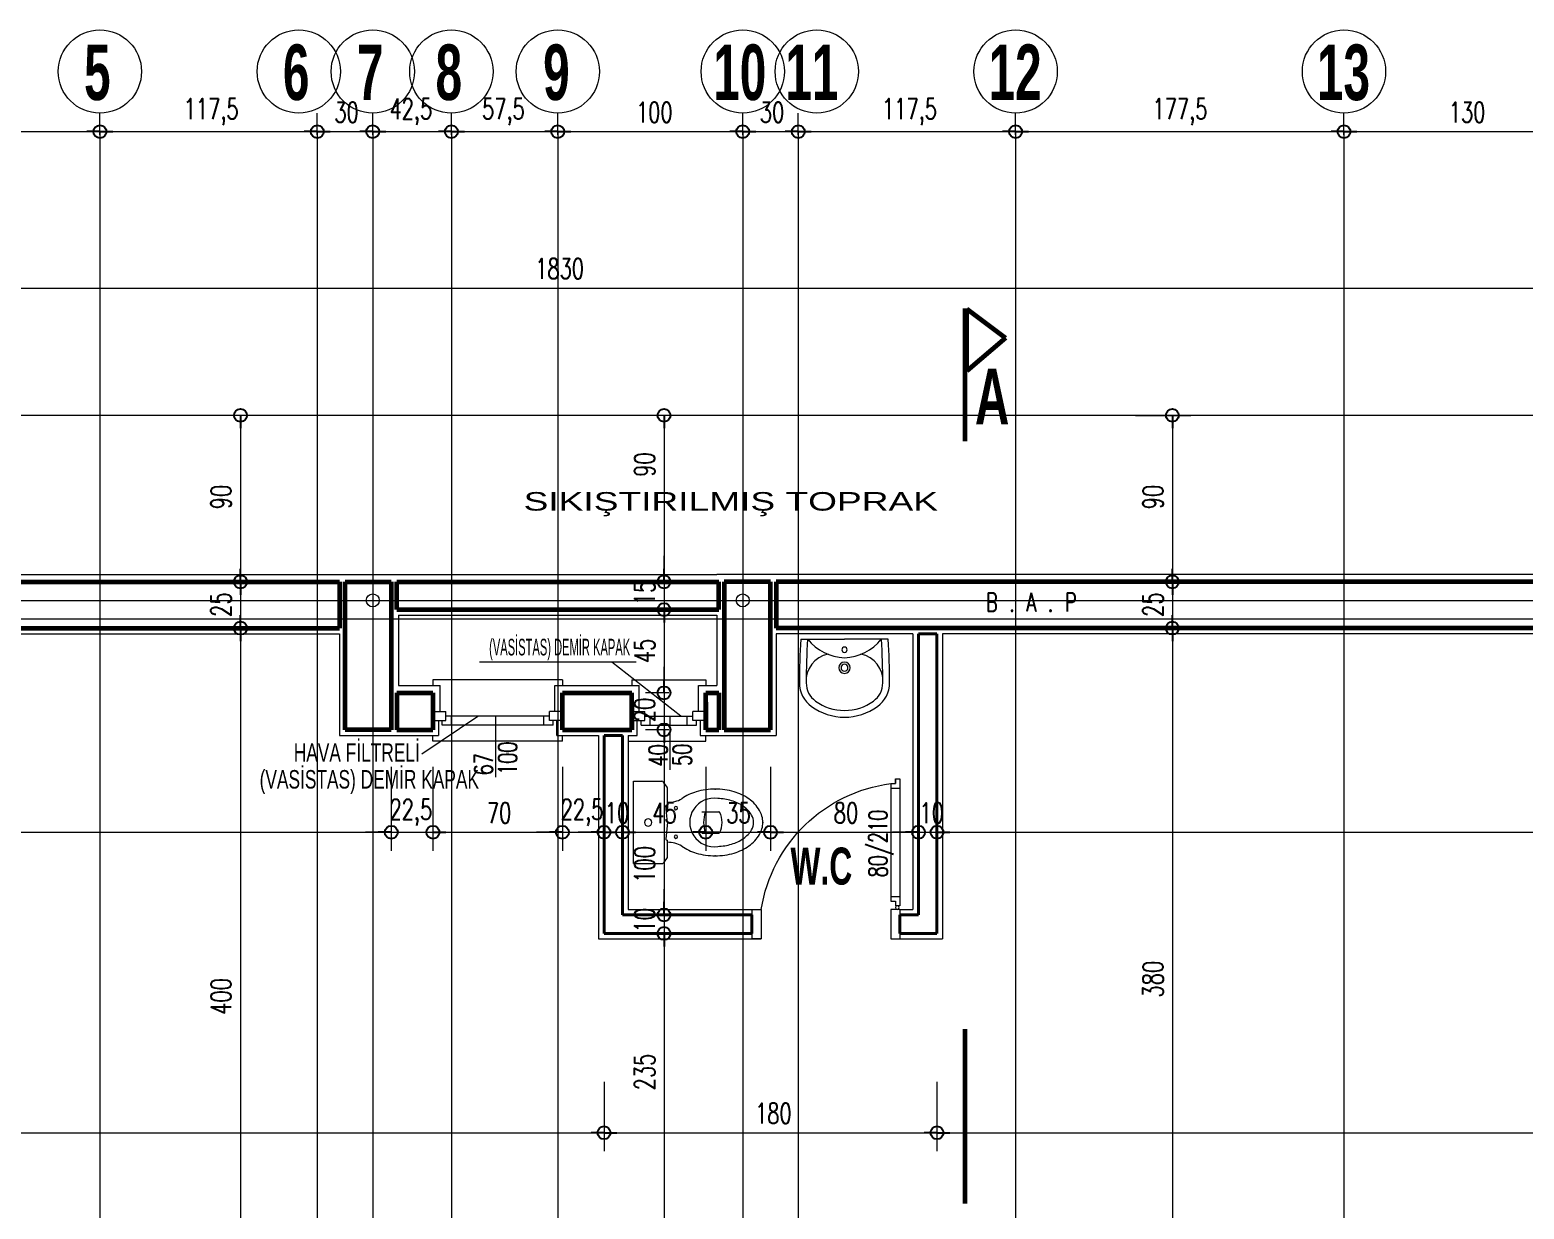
# Model space of a CAD drawing. Header units: millimetres. Extents: x 2016.56 to 2021.8, y 13721.83 to 13722.48.
# Drawn here: x 2016.7466 to 2016.9081, y 13722.27 to 13722.3975 of the extents above; entities that cross this region are included whole.
import ezdxf

# ---------------------------------------------------------------- set-up
doc = ezdxf.new("R2010")
doc.units = ezdxf.units.MM
doc.linetypes.add('ACAD_ISO04W100', pattern=[30, 24, -3, 0, -3])
doc.layers.get('0').update_dxf_attribs({"lineweight": 20})
for name, color, linetype, lineweight in [('aks', 1, 'Continuous', 9), ('AKS  NO', 5, 'Continuous', 60), ('DH', 7, 'Continuous', 20), ('DIMH', 7, 'Continuous', 20), ('DUVAR', 4, 'Continuous', 40), ('DV', 7, 'Continuous', 20), ('kesit', 5, 'Continuous', 60), ('kolon', 5, 'Continuous', 60), ('PENCERE', 3, 'Continuous', 13), ('SIVA', 7, 'Continuous', 20), ('TEXT', 7, 'Continuous', 20)]:
    doc.layers.add(name, color=color, linetype=linetype, lineweight=lineweight)
doc.styles.get("Standard").update_dxf_attribs({"font": 'txt.shx', "width": 0.7, "height": 11})
doc.styles.add('style1', font='swisscbo.ttf', dxfattribs={"width": 0.75, "height": 11})
doc.styles.add('style3', font='GOTHIC.TTF', dxfattribs={"width": 0.7, "height": 11})

msp = doc.modelspace()

# ---------------------------------------------------------------- linework, layer by layer
at = {"color": 0, "lineweight": -2}
for p, q in [((2016.754168802109, 13722.38645173834), (2016.752768802109, 13722.38645173834)), ((2016.754168802109, 13722.38645173834), (2016.755568802109, 13722.38645173834)), ((2016.777668802109, 13722.38645173834), (2016.776268802109, 13722.38645173834)), ((2016.777668802109, 13722.38645173834), (2016.779068802109, 13722.38645173834)), ((2016.783668802109, 13722.38645173834), (2016.782268802109, 13722.38645173834)), ((2016.783668802109, 13722.38645173834), (2016.785068802109, 13722.38645173834)), ((2016.792168802109, 13722.38645173834), (2016.790768802109, 13722.38645173834)), ((2016.792168802109, 13722.38645173834), (2016.793568802109, 13722.38645173834)), ((2016.803668802109, 13722.38645173834), (2016.802268802109, 13722.38645173834)), ((2016.803668802109, 13722.38645173834), (2016.805068802109, 13722.38645173834)), ((2016.823668802109, 13722.38645173834), (2016.822268802109, 13722.38645173834)), ((2016.823668802109, 13722.38645173834), (2016.825068802109, 13722.38645173834)), ((2016.829668802109, 13722.38645173834), (2016.828268802109, 13722.38645173834)), ((2016.829668802109, 13722.38645173834), (2016.831068802109, 13722.38645173834)), ((2016.853168802109, 13722.38645173834), (2016.851768802109, 13722.38645173834)), ((2016.853168802109, 13722.38645173834), (2016.854568802109, 13722.38645173834)), ((2016.888668802109, 13722.38645173834), (2016.887268802109, 13722.38645173834)), ((2016.888668802109, 13722.38645173834), (2016.890068802109, 13722.38645173834)), ((2016.769370328004, 13722.35578914312), (2016.769370328004, 13722.35438914312)), ((2016.815155525457, 13722.35578914312), (2016.815155525457, 13722.35438914312)), ((2016.870113569193, 13722.35578914312), (2016.870113569193, 13722.35438914312)), ((2016.769370328004, 13722.33778914312), (2016.769370328004, 13722.33918914312)), ((2016.815155525457, 13722.33778914312), (2016.815155525457, 13722.33918914312)), ((2016.815155525457, 13722.33778914312), (2016.815155525457, 13722.33918914312)), ((2016.870113569193, 13722.33778914312), (2016.870113569193, 13722.33918914312)), ((2016.769370328004, 13722.33778914312), (2016.769370328004, 13722.33638914312)), ((2016.870113569193, 13722.33778914312), (2016.870113569193, 13722.33638914312)), ((2016.769370328004, 13722.33278914312), (2016.769370328004, 13722.33418914312)), ((2016.815155525457, 13722.33478914312), (2016.815155525457, 13722.33338914312)), ((2016.815155525457, 13722.33478914312), (2016.815155525457, 13722.33338914312)), ((2016.870113569193, 13722.33278914312), (2016.870113569193, 13722.33418914312)), ((2016.769370328004, 13722.33278914312), (2016.769370328004, 13722.33138914312)), ((2016.870113569193, 13722.33278914312), (2016.870113569193, 13722.33138914312)), ((2016.815155525457, 13722.32578914312), (2016.815155525457, 13722.32718914312)), ((2016.815155525457, 13722.32578914312), (2016.815155525457, 13722.32718914312)), ((2016.815155525457, 13722.32178914312), (2016.815155525457, 13722.32038914312)), ((2016.815155525457, 13722.32178914312), (2016.815155525457, 13722.32038914312)), ((2016.785668802109, 13722.31072342026), (2016.784268802109, 13722.31072342026)), ((2016.785668802109, 13722.31072342026), (2016.784268802109, 13722.31072342026)), ((2016.790168802109, 13722.31072342026), (2016.791568802109, 13722.31072342026)), ((2016.790168802109, 13722.31072342026), (2016.791568802109, 13722.31072342026)), ((2016.804168802109, 13722.31072342026), (2016.802768802109, 13722.31072342026)), ((2016.804168802109, 13722.31072342026), (2016.802768802109, 13722.31072342026)), ((2016.808668802109, 13722.31072342026), (2016.807268802109, 13722.31072342026)), ((2016.808668802109, 13722.31072342026), (2016.810068802109, 13722.31072342026)), ((2016.810668802109, 13722.31072342026), (2016.812068802109, 13722.31072342026)), ((2016.810668802109, 13722.31072342026), (2016.812068802109, 13722.31072342026)), ((2016.819668802109, 13722.31072342026), (2016.818268802109, 13722.31072342026)), ((2016.819668802109, 13722.31072342026), (2016.821068802109, 13722.31072342026)), ((2016.826668802109, 13722.31072342026), (2016.825268802109, 13722.31072342026)), ((2016.826668802109, 13722.31072342026), (2016.828068802109, 13722.31072342026)), ((2016.842668802109, 13722.31072342026), (2016.841268802109, 13722.31072342026)), ((2016.842668802109, 13722.31072342026), (2016.841268802109, 13722.31072342026)), ((2016.844668802109, 13722.31072342026), (2016.846068802109, 13722.31072342026)), ((2016.844668802109, 13722.31072342026), (2016.846068802109, 13722.31072342026)), ((2016.815155525457, 13722.30178914312), (2016.815155525457, 13722.30318914312)), ((2016.815155525457, 13722.30178914312), (2016.815155525457, 13722.30318914312)), ((2016.815155525457, 13722.29978914312), (2016.815155525457, 13722.29838914312)), ((2016.815155525457, 13722.29978914312), (2016.815155525457, 13722.29838914312)), ((2016.808668802109, 13722.2782476443), (2016.807268802109, 13722.2782476443)), ((2016.808668802109, 13722.2782476443), (2016.810068802109, 13722.2782476443)), ((2016.844668802109, 13722.2782476443), (2016.843268802109, 13722.2782476443)), ((2016.844668802109, 13722.2782476443), (2016.846068802109, 13722.2782476443))]:
    msp.add_line(p, q, dxfattribs=at)
for p, q in [((2017.004668802109, 13722.35578914312), (2016.602668802109, 13722.35578914312)), ((2016.812138139633, 13722.32909739228), (2016.79522373577, 13722.32909739228)), ((2016.81698918025, 13722.32328914312), (2016.809498889601, 13722.32909739228)), ((2016.78896892399, 13722.31920231473), (2016.795012482744, 13722.32328914312))]:
    msp.add_line(p, q)
for centre in [(2016.754168802109, 13722.39295173834), (2016.754168802109, 13722.39295173834), (2016.775668802109, 13722.39295173834), (2016.775668802109, 13722.39295173834), (2016.783668802109, 13722.39295173834), (2016.783668802109, 13722.39295173834), (2016.792168802109, 13722.39295173834), (2016.792168802109, 13722.39295173834), (2016.803668802109, 13722.39295173834), (2016.803668802109, 13722.39295173834), (2016.823668802109, 13722.39295173834), (2016.823668802109, 13722.39295173834), (2016.831668802109, 13722.39295173834), (2016.831668802109, 13722.39295173834), (2016.853168802109, 13722.39295173834), (2016.853168802109, 13722.39295173834), (2016.888668802109, 13722.39295173834), (2016.888668802109, 13722.39295173834)]:
    msp.add_circle(centre, 0.004500000000000001)
for centre in [(2016.754168802109, 13722.38645173834), (2016.754168802109, 13722.38645173834), (2016.777668802109, 13722.38645173834), (2016.777668802109, 13722.38645173834), (2016.783668802109, 13722.38645173834), (2016.783668802109, 13722.38645173834), (2016.792168802109, 13722.38645173834), (2016.792168802109, 13722.38645173834), (2016.803668802109, 13722.38645173834), (2016.803668802109, 13722.38645173834), (2016.823668802109, 13722.38645173834), (2016.823668802109, 13722.38645173834), (2016.829668802109, 13722.38645173834), (2016.829668802109, 13722.38645173834), (2016.853168802109, 13722.38645173834), (2016.853168802109, 13722.38645173834), (2016.888668802109, 13722.38645173834), (2016.888668802109, 13722.38645173834), (2016.769370328004, 13722.35578914312), (2016.815155525457, 13722.35578914312), (2016.870113569193, 13722.35578914312), (2016.769370328004, 13722.33778914312), (2016.769370328004, 13722.33778914312), (2016.815155525457, 13722.33778914312), (2016.815155525457, 13722.33778914312), (2016.870113569193, 13722.33778914312), (2016.870113569193, 13722.33778914312), (2016.815155525457, 13722.33478914312), (2016.815155525457, 13722.33478914312), (2016.769370328004, 13722.33278914312), (2016.769370328004, 13722.33278914312), (2016.870113569193, 13722.33278914312), (2016.870113569193, 13722.33278914312), (2016.815155525457, 13722.32578914312), (2016.815155525457, 13722.32578914312), (2016.815155525457, 13722.32178914312), (2016.815155525457, 13722.32178914312), (2016.785668802109, 13722.31072342026), (2016.785668802109, 13722.31072342026), (2016.790168802109, 13722.31072342026), (2016.790168802109, 13722.31072342026), (2016.804168802109, 13722.31072342026), (2016.804168802109, 13722.31072342026), (2016.808668802109, 13722.31072342026), (2016.808668802109, 13722.31072342026), (2016.810668802109, 13722.31072342026), (2016.810668802109, 13722.31072342026), (2016.819668802109, 13722.31072342026), (2016.819668802109, 13722.31072342026), (2016.826668802109, 13722.31072342026), (2016.826668802109, 13722.31072342026), (2016.842668802109, 13722.31072342026), (2016.842668802109, 13722.31072342026), (2016.844668802109, 13722.31072342026), (2016.844668802109, 13722.31072342026), (2016.815155525457, 13722.30178914312), (2016.815155525457, 13722.30178914312), (2016.815155525457, 13722.29978914312), (2016.815155525457, 13722.29978914312), (2016.808668802109, 13722.2782476443), (2016.808668802109, 13722.2782476443), (2016.844668802109, 13722.2782476443), (2016.844668802109, 13722.2782476443)]:
    msp.add_circle(centre, 0.0007, dxfattribs=at)
at = {"layer": 'aks', "linetype": 'ACAD_ISO04W100', "ltscale": 2}
for p, q in [((2016.754168802109, 13722.38645173834), (2016.754168802109, 13721.98238660583)), ((2016.754168802109, 13722.38645173834), (2016.754168802109, 13721.98238660583)), ((2016.777668802109, 13722.38645173834), (2016.777668802109, 13721.98238660583)), ((2016.783668802109, 13722.38645173834), (2016.783668802109, 13721.98238660583)), ((2016.783668802109, 13722.38645173834), (2016.783668802109, 13721.98238660583)), ((2016.792168802109, 13722.38645173834), (2016.792168802109, 13721.98238660583)), ((2016.792168802109, 13722.38645173834), (2016.792168802109, 13721.98238660583)), ((2016.803668802109, 13722.38645173834), (2016.803668802109, 13721.98238660583)), ((2016.803668802109, 13722.38645173834), (2016.803668802109, 13721.98238660583)), ((2016.823668802109, 13722.38645173834), (2016.823668802109, 13721.98238660583)), ((2016.823668802109, 13722.38645173834), (2016.823668802109, 13721.98238660583)), ((2016.829668802109, 13722.38645173834), (2016.829668802109, 13721.98238660583)), ((2016.853168802109, 13722.38645173834), (2016.853168802109, 13721.98238660583)), ((2016.853168802109, 13722.38645173834), (2016.853168802109, 13721.98238660583)), ((2016.888668802109, 13722.38645173834), (2016.888668802109, 13721.98238660583)), ((2016.888668802109, 13722.38645173834), (2016.888668802109, 13721.98238660583)), ((2016.571649031596, 13722.33578914312), (2017.055688572622, 13722.33578914312)), ((2016.571649031596, 13722.33378914312), (2017.055688572622, 13722.33378914312)), ((2016.695268802109, 13722.33378914312), (2017.055688572622, 13722.33378914312))]:
    msp.add_line(p, q, dxfattribs=at)
at = {"layer": 'aks'}
for centre in [(2016.783668802109, 13722.33578914312), (2016.783668802109, 13722.33578914312), (2016.823668802109, 13722.33578914312), (2016.823668802109, 13722.33578914312)]:
    msp.add_circle(centre, 0.0007, dxfattribs=at)
at = {"layer": 'AKS  NO'}
for p, q in [((2016.804168802109, 13722.32178914312), (2016.804168802109, 13722.32578914312)), ((2016.811668802109, 13722.32478914312), (2016.811668802109, 13722.32178914312)), ((2016.819668802109, 13722.32178914312), (2016.819668802109, 13722.32478914312)), ((2016.819668802109, 13722.32178914312), (2016.819668802109, 13722.32478914312)), ((2016.819668802109, 13722.32478914312), (2016.819668802109, 13722.32178914312))]:
    msp.add_line(p, q, dxfattribs=at)
at = {"layer": 'DH', "lineweight": 20}
for p, q in [((2016.785668802109, 13722.31778914312), (2016.785668802109, 13722.30872342026)), ((2016.785668802109, 13722.31778914312), (2016.785668802109, 13722.30872342026)), ((2016.790168802109, 13722.31778914312), (2016.790168802109, 13722.30872342026)), ((2016.790168802109, 13722.31778914312), (2016.790168802109, 13722.30872342026)), ((2016.804168802109, 13722.31778914312), (2016.804168802109, 13722.30872342026)), ((2016.804168802109, 13722.31778914312), (2016.804168802109, 13722.30872342026)), ((2016.819668802109, 13722.31778914312), (2016.819668802109, 13722.30872342026)), ((2016.819668802109, 13722.31778914312), (2016.819668802109, 13722.30872342026)), ((2016.826668802109, 13722.31778914312), (2016.826668802109, 13722.30872342026)), ((2016.826668802109, 13722.31778914312), (2016.826668802109, 13722.30872342026)), ((2016.808668802109, 13722.31122979184), (2016.808668802109, 13722.30872342026)), ((2016.808668802109, 13722.31122979184), (2016.808668802109, 13722.30872342026)), ((2016.810668802109, 13722.31161319389), (2016.810668802109, 13722.30872342026)), ((2016.810668802109, 13722.31161319389), (2016.810668802109, 13722.30872342026)), ((2016.842668802109, 13722.31160201439), (2016.842668802109, 13722.30872342026)), ((2016.842668802109, 13722.31160201439), (2016.842668802109, 13722.30872342026)), ((2016.844668802109, 13722.31198914312), (2016.844668802109, 13722.30872342026)), ((2016.844668802109, 13722.31198914312), (2016.844668802109, 13722.30872342026)), ((2016.808668802109, 13722.28375177103), (2016.808668802109, 13722.2762476443)), ((2016.808668802109, 13722.28375177103), (2016.808668802109, 13722.2762476443)), ((2016.844668802109, 13722.28375177103), (2016.844668802109, 13722.2762476443)), ((2016.844668802109, 13722.28375177103), (2016.844668802109, 13722.2762476443))]:
    msp.add_line(p, q, dxfattribs=at)
at = {"layer": 'DH'}
for p, q in [((2016.627068802109, 13722.31072342026), (2016.784268802109, 13722.31072342026)), ((2016.784268802109, 13722.31072342026), (2016.782868802109, 13722.31072342026)), ((2016.785668802109, 13722.31072342026), (2016.790168802109, 13722.31072342026)), ((2016.791568802109, 13722.31072342026), (2016.792968802109, 13722.31072342026)), ((2016.791568802109, 13722.31072342026), (2016.802768802109, 13722.31072342026)), ((2016.802768802109, 13722.31072342026), (2016.801368802109, 13722.31072342026)), ((2016.804168802109, 13722.31072342026), (2016.808668802109, 13722.31072342026)), ((2016.807268802109, 13722.31072342026), (2016.805868802109, 13722.31072342026)), ((2016.808668802109, 13722.31072342026), (2016.810668802109, 13722.31072342026)), ((2016.810068802109, 13722.31072342026), (2016.811468802109, 13722.31072342026)), ((2016.812068802109, 13722.31072342026), (2016.813468802109, 13722.31072342026)), ((2016.812068802109, 13722.31072342026), (2016.818268802109, 13722.31072342026)), ((2016.821068802109, 13722.31072342026), (2016.825268802109, 13722.31072342026)), ((2016.828068802109, 13722.31072342026), (2016.841268802109, 13722.31072342026)), ((2016.841268802109, 13722.31072342026), (2016.839868802109, 13722.31072342026)), ((2016.842668802109, 13722.31072342026), (2016.844668802109, 13722.31072342026)), ((2016.846068802109, 13722.31072342026), (2016.847468802109, 13722.31072342026)), ((2016.846068802109, 13722.31072342026), (2016.980268802109, 13722.31072342026)), ((2016.627068802109, 13722.2782476443), (2016.807268802109, 13722.2782476443)), ((2016.810068802109, 13722.2782476443), (2016.843268802109, 13722.2782476443)), ((2016.846068802109, 13722.2782476443), (2016.980268802109, 13722.2782476443))]:
    msp.add_line(p, q, dxfattribs=at)
at = {"layer": 'DIMH', "lineweight": 20}
for p, q in [((2016.754168802109, 13722.38610813594), (2016.754168802109, 13722.38845173834)), ((2016.754168802109, 13722.38610813594), (2016.754168802109, 13722.38845173834)), ((2016.777668802109, 13722.38610813594), (2016.777668802109, 13722.38845173834)), ((2016.777668802109, 13722.38610813594), (2016.777668802109, 13722.38845173834)), ((2016.783668802109, 13722.38610813594), (2016.783668802109, 13722.38845173834)), ((2016.783668802109, 13722.38610813594), (2016.783668802109, 13722.38845173834)), ((2016.792168802109, 13722.38610813594), (2016.792168802109, 13722.38845173834)), ((2016.792168802109, 13722.38610813594), (2016.792168802109, 13722.38845173834)), ((2016.803668802109, 13722.38610813594), (2016.803668802109, 13722.38845173834)), ((2016.803668802109, 13722.38610813594), (2016.803668802109, 13722.38845173834)), ((2016.823668802109, 13722.38610813594), (2016.823668802109, 13722.38845173834)), ((2016.823668802109, 13722.38610813594), (2016.823668802109, 13722.38845173834)), ((2016.829668802109, 13722.38610813594), (2016.829668802109, 13722.38845173834)), ((2016.829668802109, 13722.38610813594), (2016.829668802109, 13722.38845173834)), ((2016.853168802109, 13722.38610813594), (2016.853168802109, 13722.38845173834)), ((2016.853168802109, 13722.38610813594), (2016.853168802109, 13722.38845173834)), ((2016.888668802109, 13722.38610813594), (2016.888668802109, 13722.38845173834)), ((2016.888668802109, 13722.38610813594), (2016.888668802109, 13722.38845173834))]:
    msp.add_line(p, q, dxfattribs=at)
at = {"layer": 'DIMH'}
for p, q in [((2016.720068802109, 13722.38645173834), (2016.752768802109, 13722.38645173834)), ((2016.755568802109, 13722.38645173834), (2016.776268802109, 13722.38645173834)), ((2016.779068802109, 13722.38645173834), (2016.782268802109, 13722.38645173834)), ((2016.785068802109, 13722.38645173834), (2016.790768802109, 13722.38645173834)), ((2016.793568802109, 13722.38645173834), (2016.802268802109, 13722.38645173834)), ((2016.805068802109, 13722.38645173834), (2016.822268802109, 13722.38645173834)), ((2016.825068802109, 13722.38645173834), (2016.828268802109, 13722.38645173834)), ((2016.831068802109, 13722.38645173834), (2016.851768802109, 13722.38645173834)), ((2016.854568802109, 13722.38645173834), (2016.887268802109, 13722.38645173834)), ((2016.890068802109, 13722.38645173834), (2016.913268802109, 13722.38645173834)), ((2016.622068802109, 13722.36954766789), (2016.985268802109, 13722.36954766789))]:
    msp.add_line(p, q, dxfattribs=at)
at = {"layer": 'DUVAR'}
for p, q in [((2016.844668802109, 13722.33218914312), (2016.842668802109, 13722.33218914312)), ((2016.842668802109, 13722.33218914312), (2016.842668802109, 13722.30178914312)), ((2016.844668802109, 13722.33218914312), (2016.844668802109, 13722.29978914312)), ((2016.808668802109, 13722.32118914312), (2016.810668802109, 13722.32118914312)), ((2016.808668802109, 13722.32118914312), (2016.808668802109, 13722.29978914312)), ((2016.810668802109, 13722.32118914312), (2016.810668802109, 13722.30178914312)), ((2016.810668802109, 13722.30178914312), (2016.824668802109, 13722.30178914312)), ((2016.824668802109, 13722.29978914312), (2016.824668802109, 13722.30178914312)), ((2016.840668802109, 13722.30178914312), (2016.842668802109, 13722.30178914312)), ((2016.840668802109, 13722.29978914312), (2016.840668802109, 13722.30178914312)), ((2016.808668802109, 13722.29978914312), (2016.824668802109, 13722.29978914312)), ((2016.840668802109, 13722.29978914312), (2016.844668802109, 13722.29978914312))]:
    msp.add_line(p, q, dxfattribs=at)
at = {"layer": 'DV', "lineweight": 20}
for p, q in [((2016.769885924768, 13722.35578914312), (2016.767370328004, 13722.35578914312)), ((2016.814065550677, 13722.35578914312), (2016.813155525457, 13722.35578914312)), ((2016.866120037957, 13722.35578914312), (2016.872113569193, 13722.35578914312)), ((2016.769885924768, 13722.33778914312), (2016.767370328004, 13722.33778914312)), ((2016.769885924768, 13722.33778914312), (2016.767370328004, 13722.33778914312)), ((2016.815743552622, 13722.33778914312), (2016.813155525457, 13722.33778914312)), ((2016.815743552622, 13722.33778914312), (2016.813155525457, 13722.33778914312)), ((2016.866120037957, 13722.33778914312), (2016.872113569193, 13722.33778914312)), ((2016.866120037957, 13722.33778914312), (2016.872113569193, 13722.33778914312)), ((2016.815562011845, 13722.33478914312), (2016.813155525457, 13722.33478914312)), ((2016.815562011845, 13722.33478914312), (2016.813155525457, 13722.33478914312)), ((2016.769948855185, 13722.33278914312), (2016.767370328004, 13722.33278914312)), ((2016.769948855185, 13722.33278914312), (2016.767370328004, 13722.33278914312)), ((2016.866120037957, 13722.33278914312), (2016.872113569193, 13722.33278914312)), ((2016.866120037957, 13722.33278914312), (2016.872113569193, 13722.33278914312)), ((2016.815668802109, 13722.32578914312), (2016.813155525457, 13722.32578914312)), ((2016.815668802109, 13722.32578914312), (2016.813155525457, 13722.32578914312)), ((2016.815668802109, 13722.32178914312), (2016.813155525457, 13722.32178914312)), ((2016.815668802109, 13722.32178914312), (2016.813155525457, 13722.32178914312)), ((2016.816471481871, 13722.30178914312), (2016.813155525457, 13722.30178914312)), ((2016.816471481871, 13722.30178914312), (2016.813155525457, 13722.30178914312)), ((2016.816971950659, 13722.29978914312), (2016.813155525457, 13722.29978914312)), ((2016.816971950659, 13722.29978914312), (2016.813155525457, 13722.29978914312))]:
    msp.add_line(p, q, dxfattribs=at)
at = {"layer": 'DV'}
for p, q in [((2016.769370328004, 13722.35438914312), (2016.769370328004, 13722.33918914312)), ((2016.815155525457, 13722.35438914312), (2016.815155525457, 13722.33918914312)), ((2016.870113569193, 13722.35438914312), (2016.870113569193, 13722.33918914312)), ((2016.815155525457, 13722.33918914312), (2016.815155525457, 13722.34058914312)), ((2016.815155525457, 13722.33778914312), (2016.815155525457, 13722.33478914312)), ((2016.769370328004, 13722.33638914312), (2016.769370328004, 13722.33418914312)), ((2016.870113569193, 13722.33638914312), (2016.870113569193, 13722.33418914312)), ((2016.815155525457, 13722.33338914312), (2016.815155525457, 13722.33198914312)), ((2016.815155525457, 13722.33338914312), (2016.815155525457, 13722.32718914312)), ((2016.769370328004, 13722.33138914312), (2016.769370328004, 13722.25418914312)), ((2016.870113569193, 13722.33138914312), (2016.870113569193, 13722.25818914312)), ((2016.815155525457, 13722.32718914312), (2016.815155525457, 13722.32858914312)), ((2016.815155525457, 13722.32578914312), (2016.815155525457, 13722.32178914312)), ((2016.815155525457, 13722.32038914312), (2016.815155525457, 13722.31898914312)), ((2016.815155525457, 13722.32038914312), (2016.815155525457, 13722.30318914312)), ((2016.815155525457, 13722.30318914312), (2016.815155525457, 13722.30458914312)), ((2016.815155525457, 13722.30178914312), (2016.815155525457, 13722.29978914312)), ((2016.815155525457, 13722.29838914312), (2016.815155525457, 13722.29698914312)), ((2016.815155525457, 13722.29838914312), (2016.815155525457, 13722.25418914312))]:
    msp.add_line(p, q, dxfattribs=at)
at = {"layer": 'kesit', "linetype": 'ACAD_ISO04W100'}
for p, q in [((2016.847677722144, 13722.36734436878), (2016.847677722144, 13722.35299177389)), ((2016.847677722144, 13722.28942950294), (2016.847677722144, 13722.27059821512))]:
    msp.add_line(p, q, dxfattribs=at)
at = {"layer": 'kesit'}
for p, q in [((2016.847887722144, 13722.36059524596), (2016.847887722144, 13722.36731524596)), ((2016.847887722144, 13722.36731524596), (2016.852087722144, 13722.36416524596)), ((2016.852087722144, 13722.36416524596), (2016.847887722144, 13722.36059524596))]:
    msp.add_line(p, q, dxfattribs=at)
at = {"layer": 'kolon'}
for p, q in [((2016.636268802109, 13722.33778914312), (2016.780068802109, 13722.33778914312)), ((2016.780068802109, 13722.33778914312), (2016.780068802109, 13722.33278914312)), ((2016.780668802109, 13722.33778914312), (2016.785668802109, 13722.33778914312)), ((2016.780668802109, 13722.32178914312), (2016.780668802109, 13722.33778914312)), ((2016.780668802109, 13722.33778914312), (2016.785668802109, 13722.33778914312)), ((2016.780668802109, 13722.32178914312), (2016.780668802109, 13722.33778914312)), ((2016.785668802109, 13722.33778914312), (2016.785668802109, 13722.32178914312)), ((2016.785668802109, 13722.33778914312), (2016.785668802109, 13722.32178914312)), ((2016.786268802109, 13722.33778914312), (2016.821068802109, 13722.33778914312)), ((2016.786268802109, 13722.33478914312), (2016.786268802109, 13722.33778914312)), ((2016.821068802109, 13722.33478914312), (2016.821068802109, 13722.33778914312)), ((2016.826668802109, 13722.33778914312), (2016.821668802109, 13722.33778914312)), ((2016.821668802109, 13722.33778914312), (2016.821668802109, 13722.32178914312)), ((2016.826668802109, 13722.33778914312), (2016.821668802109, 13722.33778914312)), ((2016.821668802109, 13722.33778914312), (2016.821668802109, 13722.32178914312)), ((2016.826668802109, 13722.32178914312), (2016.826668802109, 13722.33778914312)), ((2016.826668802109, 13722.32178914312), (2016.826668802109, 13722.33778914312)), ((2016.827268802109, 13722.33778914312), (2016.827268802109, 13722.33278914312)), ((2016.971068802109, 13722.33778914312), (2016.827268802109, 13722.33778914312)), ((2016.786268802109, 13722.33478914312), (2016.821068802109, 13722.33478914312)), ((2016.695268802109, 13722.33278914312), (2016.780068802109, 13722.33278914312)), ((2016.912068802109, 13722.33278914312), (2016.827268802109, 13722.33278914312)), ((2016.786268802109, 13722.32578914312), (2016.790168802109, 13722.32578914312)), ((2016.786268802109, 13722.32578914312), (2016.786268802109, 13722.32178914312)), ((2016.786268802109, 13722.32578914312), (2016.786268802109, 13722.32178914312)), ((2016.786268802109, 13722.32578914312), (2016.787668802109, 13722.32578914312)), ((2016.790168802109, 13722.32578914312), (2016.790168802109, 13722.32178914312)), ((2016.804168802109, 13722.32578914312), (2016.811668802109, 13722.32578914312)), ((2016.811668802109, 13722.32178914312), (2016.811668802109, 13722.32578914312)), ((2016.819668802109, 13722.32178914312), (2016.819668802109, 13722.32578914312)), ((2016.819668802109, 13722.32578914312), (2016.821068802109, 13722.32578914312)), ((2016.821068802109, 13722.32578914312), (2016.821068802109, 13722.32178914312)), ((2016.821068802109, 13722.32578914312), (2016.821068802109, 13722.32178914312)), ((2016.785668802109, 13722.32178914312), (2016.780668802109, 13722.32178914312)), ((2016.785668802109, 13722.32178914312), (2016.780668802109, 13722.32178914312)), ((2016.786268802109, 13722.32178914312), (2016.790168802109, 13722.32178914312)), ((2016.804168802109, 13722.32178914312), (2016.811668802109, 13722.32178914312)), ((2016.819668802109, 13722.32178914312), (2016.821068802109, 13722.32178914312)), ((2016.821668802109, 13722.32178914312), (2016.826668802109, 13722.32178914312)), ((2016.821668802109, 13722.32178914312), (2016.826668802109, 13722.32178914312))]:
    msp.add_line(p, q, dxfattribs=at)
at = {"layer": 'PENCERE'}
for p, q in [((2016.829938402109, 13722.33158914312), (2016.834668802109, 13722.33158914312)), ((2016.839399202109, 13722.33158914312), (2016.834668802109, 13722.33158914312)), ((2016.790168802109, 13722.32378914312), (2016.791568802109, 13722.32378914312)), ((2016.791568802109, 13722.32278914312), (2016.791568802109, 13722.32378914312)), ((2016.804168802109, 13722.32378914312), (2016.802768802109, 13722.32378914312)), ((2016.802768802109, 13722.32278914312), (2016.802768802109, 13722.32378914312)), ((2016.811668802109, 13722.32378914312), (2016.813068802109, 13722.32378914312)), ((2016.813068802109, 13722.32278914312), (2016.813068802109, 13722.32378914312)), ((2016.819668802109, 13722.32378914312), (2016.818268802109, 13722.32378914312)), ((2016.818268802109, 13722.32278914312), (2016.818268802109, 13722.32378914312)), ((2016.790168802109, 13722.32278914312), (2016.791568802109, 13722.32278914312)), ((2016.791168802109, 13722.32228914312), (2016.791168802109, 13722.32278914312)), ((2016.803168802109, 13722.32228914313), (2016.791168802109, 13722.32228914312)), ((2016.802768802109, 13722.32328914312), (2016.791568802109, 13722.32328914312)), ((2016.792168802109, 13722.32228914312), (2016.792168802109, 13722.32328914312)), ((2016.802168802109, 13722.32228914313), (2016.802168802109, 13722.32328914312)), ((2016.804168802109, 13722.32278914312), (2016.802768802109, 13722.32278914312)), ((2016.803168802109, 13722.32228914313), (2016.803168802109, 13722.32278914312)), ((2016.811668802109, 13722.32278914312), (2016.813068802109, 13722.32278914312)), ((2016.812668802109, 13722.32228914312), (2016.812668802109, 13722.32278914312)), ((2016.812668802109, 13722.32228914312), (2016.818668802109, 13722.32228914312)), ((2016.813068802109, 13722.32328914312), (2016.818268802109, 13722.32328914312)), ((2016.813668802109, 13722.32228914312), (2016.813668802109, 13722.32328914312)), ((2016.817668802109, 13722.32228914312), (2016.817668802109, 13722.32328914312)), ((2016.819668802109, 13722.32278914312), (2016.818268802109, 13722.32278914312)), ((2016.818668802109, 13722.32228914312), (2016.818668802109, 13722.32278914312)), ((2016.811868802109, 13722.30733914312), (2016.811868802109, 13722.31623914312)), ((2016.811868802109, 13722.31623914312), (2016.81493625165, 13722.31623914312)), ((2016.815501921924, 13722.31559129775), (2016.815098998345, 13722.31615539076)), ((2016.815539175229, 13722.31379751584), (2016.815539175229, 13722.31547505011)), ((2016.815539175229, 13722.31178914312), (2016.81534487333, 13722.31358643569)), ((2016.815385494827, 13722.31366493143), (2016.815498090297, 13722.31372761865)), ((2016.819253873546, 13722.31293914312), (2016.821091730773, 13722.31293914312)), ((2016.815539175229, 13722.31178914312), (2016.815345770736, 13722.31000015156)), ((2016.815396390047, 13722.30991696218), (2016.815488092482, 13722.30988141113)), ((2016.815539175229, 13722.30810323614), (2016.815539175229, 13722.30980682029)), ((2016.819253873546, 13722.31063914312), (2016.821091730773, 13722.31063914312)), ((2016.815501921924, 13722.3079869885), (2016.815098998345, 13722.30742289548)), ((2016.811868802109, 13722.30733914312), (2016.81493625165, 13722.30733914312))]:
    msp.add_line(p, q, dxfattribs=at)
at = {"layer": 'PENCERE', "extrusion": (1.224606353822377e-16, 1.782473498842581e-28, -1)}
for p, q in [((2016.839668802109, 13722.31598914312), (2016.840168802109, 13722.31598914312)), ((2016.839668802109, 13722.31598914312), (2016.839668802109, 13722.30328914312)), ((2016.840168802109, 13722.31648914312), (2016.840668802109, 13722.31648914312)), ((2016.840168802109, 13722.31648914312), (2016.840168802109, 13722.31598914312)), ((2016.840168802109, 13722.31598914312), (2016.840168802109, 13722.31648914312)), ((2016.840668802109, 13722.31648914312), (2016.840668802109, 13722.30278914312)), ((2016.839668802109, 13722.31548914312), (2016.840668802109, 13722.31548914312)), ((2016.839668802109, 13722.30378914312), (2016.840668802109, 13722.30378914312)), ((2016.839668802109, 13722.30328914312), (2016.840168802109, 13722.30328914312)), ((2016.840168802109, 13722.30328914312), (2016.840168802109, 13722.30278914312)), ((2016.840668802109, 13722.30278914312), (2016.840168802109, 13722.30278914312))]:
    msp.add_line(p, q, dxfattribs=at)
at = {"layer": 'PENCERE'}
for centre, radius, start, end in [((2016.910798142233, 13722.32682443672), 0.08099999999999986, 176.6277130340267, 179.9595801927711), ((2016.910798142233, 13722.32682443672), 0.080271, 176.597050959695, 179.9595801927711), ((2016.834915771962, 13722.33502674775), 0.005446934442215148, 219.13192593102, 267.4012569077406), ((2016.834668802109, 13722.33045514312), 0.0002835, 90, 270), ((2016.834421832256, 13722.33502674775), 0.005446934442215091, 272.5987430922594, 320.8680740689799), ((2016.834668802109, 13722.33045514312), 0.0002835, 270, 90), ((2016.758539461985, 13722.32682443672), 0.080271, 0.04041980722893173, 3.402949040304991), ((2016.758539461985, 13722.32682443672), 0.08099999999999988, 0.04041980722893173, 3.372286965973286), ((2016.833442038153, 13722.32710251779), 0.002922522179573525, 100.9519220981652, 184.1476023462678), ((2016.834668802109, 13722.32851114313), 0.0006075000000000001, 90, 270), ((2016.834668802109, 13722.32851114313), 0.0003726000000000001, 90, 270), ((2016.834668802109, 13722.32851114313), 0.0006075000000000001, 270, 90), ((2016.834668802109, 13722.32851114313), 0.0003726000000000001, 270, 90), ((2016.835895566065, 13722.32710251779), 0.002922522179573498, 355.8523976537322, 79.04807790183484), ((2016.832957161602, 13722.3268793503), 0.003158999999999997, 179.9595801927711, 234.0568428230893), ((2016.832957161602, 13722.3268793503), 0.002429999999999979, 179.9595801927711, 234.0568428230893), ((2016.836380442616, 13722.3268793503), 0.002429999999999979, 305.9431571769107, 0.04041980722893173), ((2016.836380442616, 13722.3268793503), 0.003158999999999997, 305.9431571769107, 0.04041980722893173), ((2016.834668802109, 13722.32924014312), 0.006075000000000045, 234.0568428230893, 270), ((2016.834668802109, 13722.32924014312), 0.005346000000000075, 234.0568428230893, 270), ((2016.834668802109, 13722.32924014312), 0.005345999999999985, 270, 305.9431571769107), ((2016.834668802109, 13722.32924014312), 0.006074999999999942, 270, 305.9431571769107), ((2016.81493625165, 13722.31603914312), 0.0002000000000000031, 35.53767767839273, 90), ((2016.815339175229, 13722.31547505011), 0.0001999999999999818, 0, 35.53767767839273), ((2016.815521475579, 13722.31705595891), 0.00311686604471046, 270.3253655105212, 299.9093290554765), ((2016.820156279833, 13722.309887553), 0.005425993471326095, 106.1482327655587, 124.5939499709718), ((2016.820565482312, 13722.31178914312), 0.00262630708254667, 80.90720832412309, 279.0927916758769), ((2016.820689175229, 13722.30804710996), 0.007342033163071865, 90, 106.1482327655587), ((2016.820689175229, 13722.30804710996), 0.007342033163071792, 73.85176723444125, 90), ((2016.820689175229, 13722.30804710996), 0.006342033163071845, 73.85176723444125, 87.3669099368219), ((2016.821222070625, 13722.309887553), 0.004425993471325978, 55.04533045191005, 73.85176723444125), ((2016.821222070625, 13722.309887553), 0.005425993471325927, 55.04533045191005, 73.85176723444125), ((2016.822036425116, 13722.31105253235), 0.004004603270775053, 30.64909568696532, 55.04533045191005), ((2016.815424409894, 13722.31359503424), 7.999999999999478e-05, 119.106751736113, 186.1701752980623), ((2016.815459175229, 13722.31379751584), 7.999999999996119e-05, 299.106751736113, 0), ((2016.816439175229, 13722.31333914312), 0.000175, 90, 270), ((2016.816439175229, 13722.31333914312), 0.000175, 270, 90), ((2016.822845425229, 13722.31178914312), 0.003406250000000034, 160.2683858872236, 199.7316141127764), ((2016.821091730773, 13722.31285914313), 7.999999999997952e-05, 28.06688852164514, 90), ((2016.819085008563, 13722.31178914312), 0.002354166666666665, 331.9331114783548, 28.06688852164514), ((2016.822036425116, 13722.31105253235), 0.003004603270775144, 30.64909568696532, 55.04533045191005), ((2016.823279533588, 13722.31178914312), 0.00155964164084814, 0, 30.64909568696532), ((2016.823279533588, 13722.31178914312), 0.002559641640848341, 0, 30.64909568696532), ((2016.813439175229, 13722.31178914312), 0.0004, 0, 180), ((2016.813439175229, 13722.31178914312), 0.0004, 180, 0), ((2016.822036425116, 13722.3125257539), 0.003004603270775017, 304.95466954809, 329.3509043130347), ((2016.823279533588, 13722.31178914312), 0.001559641640848294, 329.3509043130347, 0), ((2016.823279533588, 13722.31178914312), 0.002559641640848283, 329.3509043130347, 0), ((2016.8154253073, 13722.30999155301), 8.000000000004806e-05, 173.8298247019377, 248.809765881826), ((2016.815459175229, 13722.30980682029), 8.000000000001821e-05, 0, 68.809765881826), ((2016.815521475579, 13722.30652232734), 0.003116866044710458, 60.09067094452353, 89.67463448947883), ((2016.816439175229, 13722.31023914312), 0.000175, 90, 270), ((2016.816439175229, 13722.31023914312), 0.000175, 270, 90), ((2016.820156279833, 13722.31369073324), 0.005425993471325967, 235.4060500290282, 253.8517672344412), ((2016.820689175229, 13722.31553117629), 0.006342033163072354, 272.6330900631781, 286.1482327655588), ((2016.821091730773, 13722.31071914312), 7.99999999999818e-05, 270, 331.9331114783548), ((2016.821222070625, 13722.31369073324), 0.004425993471326608, 286.1482327655588, 304.95466954809), ((2016.821222070625, 13722.31369073324), 0.005425993471326348, 286.1482327655588, 304.95466954809), ((2016.822036425116, 13722.3125257539), 0.004004603270775171, 304.95466954809, 329.3509043130347), ((2016.815339175229, 13722.30810323614), 0.0002000000000000031, 324.4623223216072, 0), ((2016.820689175229, 13722.31553117629), 0.00734203316307212, 253.8517672344412, 270), ((2016.820689175229, 13722.31553117629), 0.007342033163072447, 270, 286.1482327655588), ((2016.81493625165, 13722.30753914312), 0.0002, 270, 324.4623223216072)]:
    msp.add_arc(centre, radius, start, end, dxfattribs=at)
at = {"layer": 'PENCERE', "extrusion": (1.224606353822377e-16, 1.782473498842581e-28, -1)}
msp.add_arc((-2016.841773739204, 13722.29981641376), 0.01630913655584873, 9.076190861333824, 82.58444012061726, dxfattribs=at)
at = {"layer": 'PENCERE'}
for p in [(2016.820689175229, 13722.31538914312), (2016.820689175229, 13722.31538914312), (2016.825839175229, 13722.31178914312), (2016.825839175229, 13722.31178914312), (2016.820689175229, 13722.30818914312), (2016.820689175229, 13722.30818914312)]:
    msp.add_point(p, dxfattribs=at)
at = {"layer": 'SIVA'}
for p, q in [((2016.619868802109, 13722.33858914312), (2016.786468802109, 13722.33858914312)), ((2016.786468802109, 13722.33858914312), (2016.820868802109, 13722.33858914312)), ((2016.987468802109, 13722.33858914312), (2016.820868802109, 13722.33858914312)), ((2016.786468802109, 13722.33418914312), (2016.786468802109, 13722.32658914312)), ((2016.786468802109, 13722.33418914312), (2016.820868802109, 13722.33418914312)), ((2016.820868802109, 13722.33418914312), (2016.820868802109, 13722.32658914312)), ((2016.695268802109, 13722.33218914312), (2016.780068802109, 13722.33218914312)), ((2016.780068802109, 13722.33218914312), (2016.780068802109, 13722.32118914312)), ((2016.827268802109, 13722.33218914312), (2016.827268802109, 13722.32118914312)), ((2016.842068802109, 13722.33218914312), (2016.827268802109, 13722.33218914312)), ((2016.842068802109, 13722.33218914312), (2016.842068802109, 13722.30238914312)), ((2016.912068802109, 13722.33218914312), (2016.845268802109, 13722.33218914312)), ((2016.845268802109, 13722.33218914312), (2016.845268802109, 13722.29918914312)), ((2016.790168802109, 13722.32718914312), (2016.790168802109, 13722.32658914312)), ((2016.804168802109, 13722.32718914312), (2016.790168802109, 13722.32718914312)), ((2016.804168802109, 13722.32718914312), (2016.804168802109, 13722.32658914312)), ((2016.811668802109, 13722.32718914312), (2016.819668802109, 13722.32718914312)), ((2016.811668802109, 13722.32718914312), (2016.811668802109, 13722.32658914312)), ((2016.819668802109, 13722.32718914312), (2016.819668802109, 13722.32658914312)), ((2016.786468802109, 13722.32658914312), (2016.790968802109, 13722.32658914312)), ((2016.790968802109, 13722.32378914312), (2016.790968802109, 13722.32658914312)), ((2016.803368802109, 13722.32378914312), (2016.803368802109, 13722.32658914312)), ((2016.803368802109, 13722.32658914312), (2016.812468802109, 13722.32658914312)), ((2016.812468802109, 13722.32378914312), (2016.812468802109, 13722.32658914312)), ((2016.818868802109, 13722.32378914312), (2016.818868802109, 13722.32658914312)), ((2016.818868802109, 13722.32658914312), (2016.820868802109, 13722.32658914312)), ((2016.790768802109, 13722.32278914312), (2016.790768802109, 13722.32118914312)), ((2016.803568802109, 13722.32118914312), (2016.803568802109, 13722.32278914312)), ((2016.812268802109, 13722.32118914312), (2016.812268802109, 13722.32278914312)), ((2016.819068802109, 13722.32278914312), (2016.819068802109, 13722.32118914312)), ((2016.780068802109, 13722.32118914312), (2016.790768802109, 13722.32118914312)), ((2016.790168802109, 13722.32058914312), (2016.790168802109, 13722.32118914312)), ((2016.804168802109, 13722.32058914312), (2016.790168802109, 13722.32058914312)), ((2016.803568802109, 13722.32118914312), (2016.808068802109, 13722.32118914312)), ((2016.804168802109, 13722.32058914312), (2016.804168802109, 13722.32118914312)), ((2016.808068802109, 13722.32118914312), (2016.808068802109, 13722.29918914312)), ((2016.811268802109, 13722.32118914312), (2016.811268802109, 13722.30238914312)), ((2016.811268802109, 13722.32118914312), (2016.812268802109, 13722.32118914312)), ((2016.811268802109, 13722.32058914312), (2016.819668802109, 13722.32058914312)), ((2016.819068802109, 13722.32118914312), (2016.827268802109, 13722.32118914312)), ((2016.819668802109, 13722.32058914312), (2016.819668802109, 13722.32118914312)), ((2016.811268802109, 13722.30238914312), (2016.825668802109, 13722.30238914312)), ((2016.824668802109, 13722.30238914312), (2016.824668802109, 13722.30178914312)), ((2016.840668802109, 13722.30238914312), (2016.840668802109, 13722.30178914312)), ((2016.840668802109, 13722.30238914312), (2016.842068802109, 13722.30238914312)), ((2016.824668802109, 13722.29978914312), (2016.824668802109, 13722.29918914312)), ((2016.840668802109, 13722.29978914312), (2016.840668802109, 13722.29918914312)), ((2016.808068802109, 13722.29918914312), (2016.825668802109, 13722.29918914312)), ((2016.825668802109, 13722.29918914312), (2016.824668802109, 13722.29918914312)), ((2016.839668802109, 13722.29918914312), (2016.840668802109, 13722.29918914312)), ((2016.840668802109, 13722.29918914312), (2016.845268802109, 13722.29918914312))]:
    msp.add_line(p, q, dxfattribs=at)
at = {"layer": 'SIVA', "extrusion": (-1.224606353822377e-16, -1.782773430986945e-28, -1)}
for p, q in [((2016.824668802109, 13722.30238914312), (2016.825668802109, 13722.30238914312)), ((2016.825668802109, 13722.30238914312), (2016.825668802109, 13722.29918914312))]:
    msp.add_line(p, q, dxfattribs=at)
at = {"layer": 'SIVA', "extrusion": (1.224606353822377e-16, 1.782323532770399e-28, -1)}
for p, q in [((2016.839668802109, 13722.30238914312), (2016.839668802109, 13722.29918914312)), ((2016.840668802109, 13722.30238914312), (2016.839668802109, 13722.30238914312))]:
    msp.add_line(p, q, dxfattribs=at)
at = {"layer": 'SIVA', "extrusion": (1.224606353822377e-16, 1.782473498842581e-28, -1)}
msp.add_circle((-2016.840368802109, 13722.30258914312), 0.0002, dxfattribs=at)
at = {"layer": 'TEXT'}
for p, q in [((2016.796962036806, 13722.31669235166), (2016.796962036806, 13722.32328914312)), ((2016.815809142839, 13722.31748085731), (2016.815809142839, 13722.32328914312))]:
    msp.add_line(p, q, dxfattribs=at)

# ---------------------------------------------------------------- texts
at = {"style": 'style3', "width": 0.5}
msp.add_text('(VASİSTAS) DEMİR KAPAK', height=0.0018, dxfattribs=at).set_placement((2016.796247721702, 13722.3298360807))
at = {"layer": 'AKS  NO', "style": 'style1', "width": 0.75}
for s, p in [('5', (2016.752457192747, 13722.38987275008)), ('6', (2016.773957192747, 13722.38987275008)), ('7', (2016.781957192747, 13722.38987275008)), ('8', (2016.790457192747, 13722.38987275008)), ('9', (2016.802090108632, 13722.38987275008)), ('10', (2016.820479962321, 13722.38987275008)), ('11', (2016.828275508025, 13722.38987275008)), ('12', (2016.850247967718, 13722.38987275008)), ('13', (2016.885747967718, 13722.38987275008))]:
    msp.add_text(s, height=0.006, dxfattribs=at).set_placement(p)
at = {"layer": 'DH', "width": 0.7}
for s, p in [('22,5', (2016.785480468776, 13722.31209008693)), ('22,5', (2016.803980468776, 13722.31209008693)), ('70', (2016.796013802109, 13722.31172342026)), ('10', (2016.808770468776, 13722.31172342026)), ('45', (2016.813885468776, 13722.31172342026)), ('35', (2016.821885468776, 13722.31172342026)), ('80', (2016.833513802109, 13722.31172342026)), ('10', (2016.842770468776, 13722.31172342026)), ('180', (2016.825000468776, 13722.2792476443))]:
    msp.add_text(s, height=0.0022, dxfattribs=at).set_placement(p)
at = {"layer": 'DIMH', "width": 0.7}
for s, p in [('117,5', (2016.763223802109, 13722.38781840501)), ('42,5', (2016.785480468776, 13722.38781840501)), ('57,5', (2016.795480468776, 13722.38781840501)), ('117,5', (2016.838723802109, 13722.38781840501)), ('177,5', (2016.867967135442, 13722.38781840501)), ('30', (2016.779513802109, 13722.38745173834)), ('100', (2016.812128802109, 13722.38745173834)), ('30', (2016.825513802109, 13722.38745173834)), ('130', (2016.900000468776, 13722.38745173834)), ('1830', (2016.801230468776, 13722.37054766789))]:
    msp.add_text(s, height=0.0022, dxfattribs=at).set_placement(p)
at = {"layer": 'DV', "width": 0.7}
for s, p in [('90', (2016.814155525457, 13722.34914406652)), ('90', (2016.768370328004, 13722.34563414312)), ('90', (2016.869113569193, 13722.34563414312)), ('15', (2016.814155525457, 13722.33526247646)), ('25', (2016.768370328004, 13722.33400580979)), ('25', (2016.869113569193, 13722.33400580979)), ('45', (2016.814155525457, 13722.32900580979)), ('20', (2016.814155525457, 13722.32263414312)), ('100', (2016.814155525457, 13722.30526525419)), ('10', (2016.814155525457, 13722.29989080979)), ('380', (2016.869113569193, 13722.29286414312)), ('400', (2016.768370328004, 13722.29099247646)), ('235', (2016.814155525457, 13722.28283553141))]:
    msp.add_text(s, height=0.0022, rotation=90, dxfattribs=at).set_placement(p)
at = {"layer": 'kesit', "style": 'style1', "width": 0.75}
msp.add_text('A', height=0.006, dxfattribs=at).set_placement((2016.848769097041, 13722.35482973668))
at = {"layer": 'TEXT'}
for s, height, style, width, p in [('SIKIŞTIRILMIŞ TOPRAK', 0.002, 'style3', 1.5, (2016.799974290445, 13722.34549357084)), ('HAVA FİLTRELİ', 0.002, 'style3', 0.7, (2016.775127922194, 13722.3183432454)), ('(VASİSTAS) DEMİR KAPAK', 0.002, 'style3', 0.7, (2016.771436702129, 13722.31544772066)), ('W.C', 0.004, 'style1', 0.75, (2016.828829339039, 13722.30506959898))]:
    msp.add_text(s, height=height, dxfattribs=dict(at, style=style, width=width)).set_placement(p)
at = {"layer": 'TEXT', "width": 0.7}
msp.add_text('B . A . P ', height=0.002, dxfattribs=at).set_placement((2016.849961297406, 13722.33459055605))
for s, p in [('67', (2016.79665498648, 13722.31686967475)), ('100', (2016.799245511804, 13722.31692895723)), ('40', (2016.81552566784, 13722.31783225777)), ('50', (2016.818116193164, 13722.31789154026)), ('80/210', (2016.839292343181, 13722.30584389857))]:
    msp.add_text(s, height=0.002, rotation=90, dxfattribs=at).set_placement(p)

doc.saveas('drawing.dxf')
